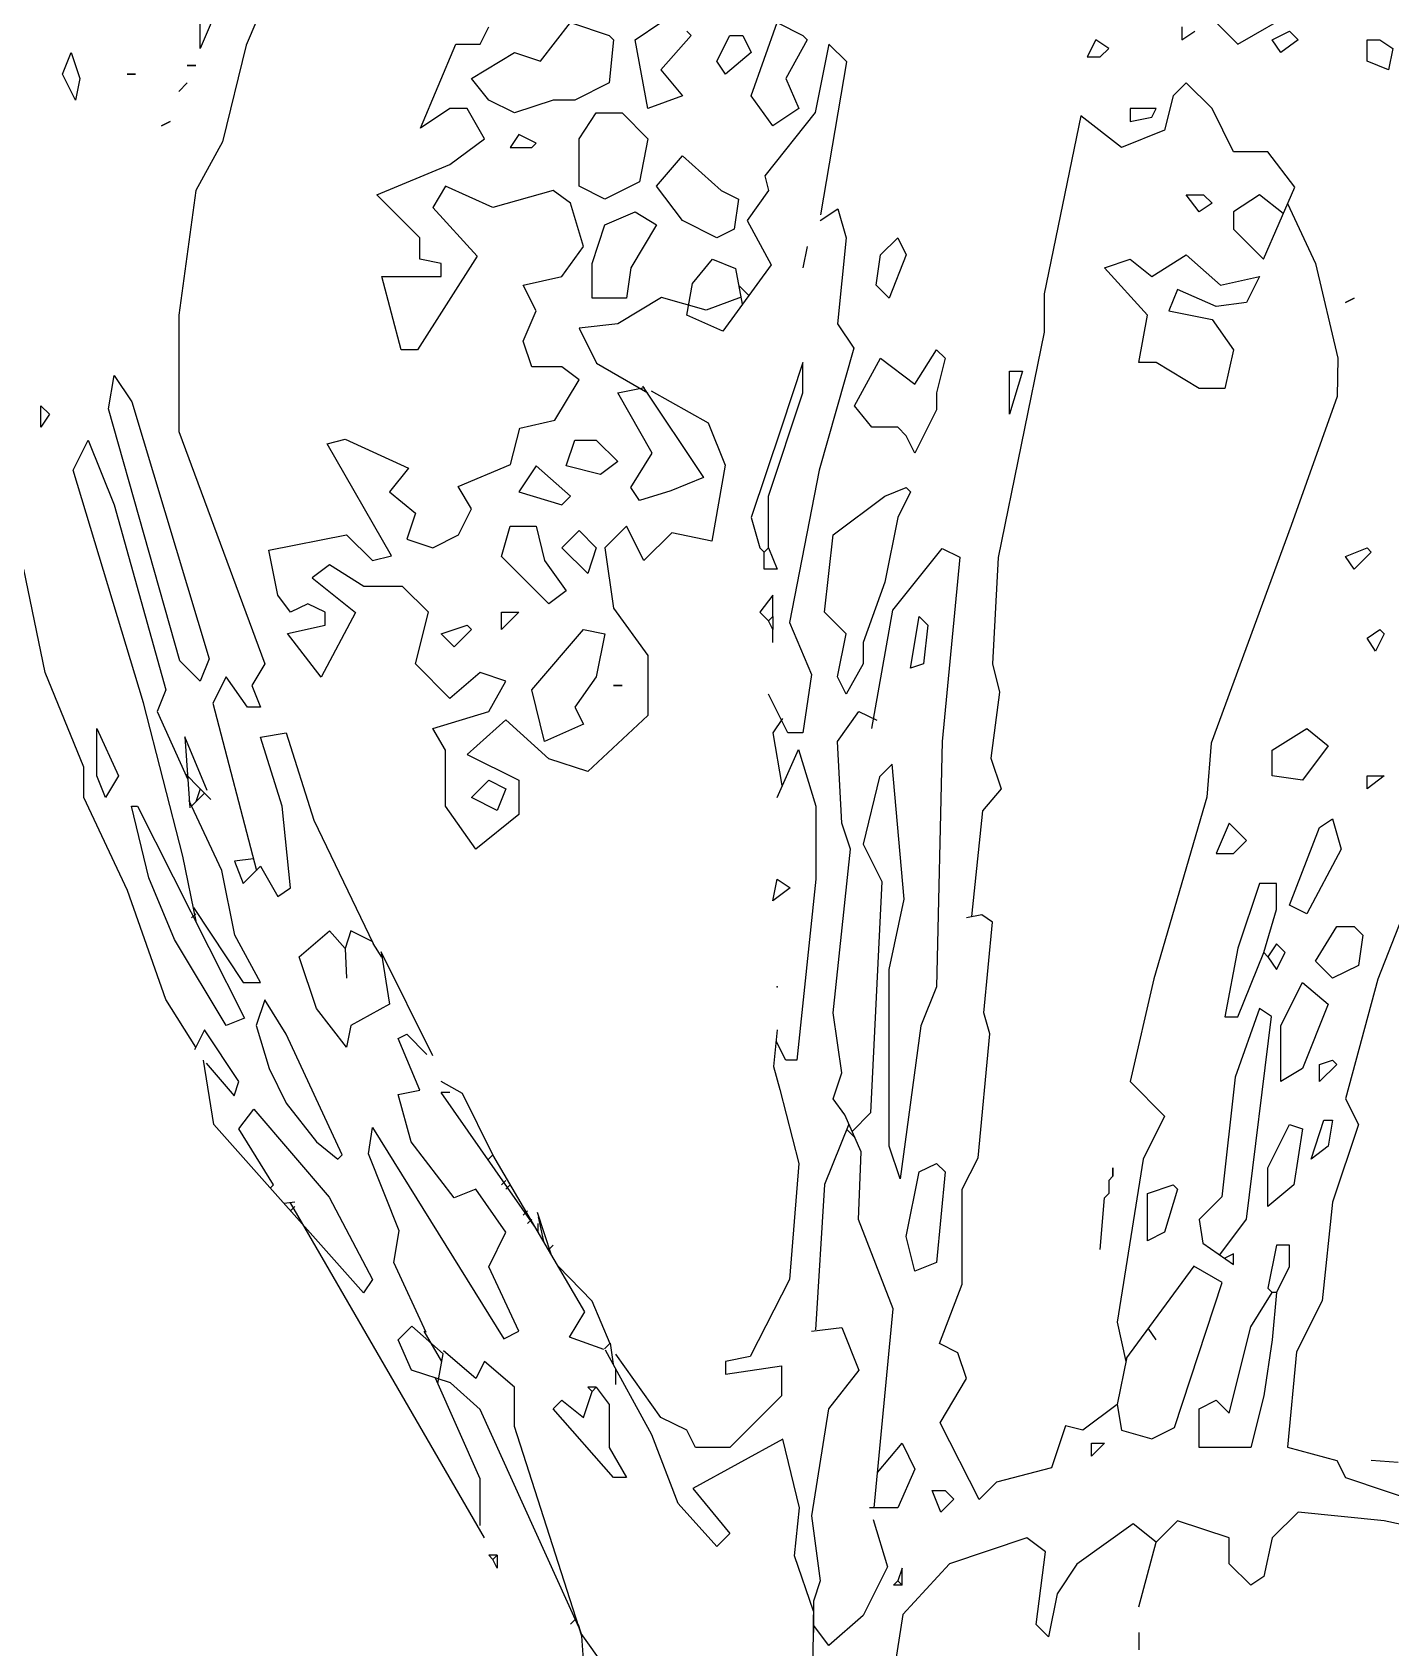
# Model space of a CAD drawing. Header units: millimetres. Extents: x 1211.91 to 1219.54, y 1029.16 to 1038.08.
# Drawn here: x 1214.969 to 1215.802, y 1033.209 to 1034.199 of the extents above; entities that cross this region are included whole.
import ezdxf

# ---------------------------------------------------------------- set-up
doc = ezdxf.new("R2010")
doc.units = ezdxf.units.MM
doc.header["$MEASUREMENT"] = 0
for name, color, linetype in [('Hojas01', 94, 'CONTINUOUS'), ('Hojas02', 62, 'CONTINUOUS'), ('Tronco', 34, 'CONTINUOUS')]:
    doc.layers.add(name, color=color, linetype=linetype)

msp = doc.modelspace()

# ---------------------------------------------------------------- linework, layer by layer
at = {"layer": 'Hojas01', "linetype": 'Continuous'}
for p, q in [((1215.24368, 1034.19226), (1215.24896, 1034.20282)), ((1215.20712, 1034.14065), (1215.2289, 1034.19226)), ((1215.2289, 1034.19226), (1215.24368, 1034.19226)), ((1215.45752, 1034.19226), (1215.44907, 1034.15029)), ((1215.2252, 1034.15266), (1215.20712, 1034.14065)), ((1215.23576, 1034.15266), (1215.2252, 1034.15266)), ((1215.24632, 1034.13418), (1215.23576, 1034.15266)), ((1215.44907, 1034.15029), (1215.41832, 1034.11135)), ((1215.2252, 1034.11834), (1215.24632, 1034.13418)), ((1215.18032, 1034.09986), (1215.2252, 1034.11834)), ((1215.41832, 1034.11135), (1215.42056, 1034.1025)), ((1215.22256, 1034.10514), (1215.21464, 1034.09194)), ((1215.2516, 1034.09194), (1215.22256, 1034.10514)), ((1215.28856, 1034.1025), (1215.2516, 1034.09194)), ((1215.29912, 1034.09458), (1215.28856, 1034.1025)), ((1215.39152, 1034.1025), (1215.40208, 1034.09722)), ((1215.42056, 1034.1025), (1215.40736, 1034.08402)), ((1215.20672, 1034.07346), (1215.18032, 1034.09986)), ((1215.21464, 1034.09194), (1215.24183, 1034.06211)), ((1215.30704, 1034.06818), (1215.29912, 1034.09458)), ((1215.40208, 1034.09722), (1215.39944, 1034.07874)), ((1215.40736, 1034.08402), (1215.42215, 1034.05696)), ((1215.20672, 1034.06026), (1215.20672, 1034.07346)), ((1215.24183, 1034.06211), (1215.2054, 1034.00482)), ((1215.29384, 1034.0497), (1215.30704, 1034.06818)), ((1215.65552, 1034.0497), (1215.67664, 1034.0629)), ((1215.67664, 1034.0629), (1215.69776, 1034.04442)), ((1215.21992, 1034.05762), (1215.20672, 1034.06026)), ((1215.21992, 1034.0497), (1215.21992, 1034.05762)), ((1215.37383, 1034.04535), (1215.38624, 1034.06026)), ((1215.38624, 1034.06026), (1215.40037, 1034.05459)), ((1215.42215, 1034.05696), (1215.39245, 1034.01618)), ((1215.40037, 1034.05459), (1215.40446, 1034.03268)), ((1215.62648, 1034.05498), (1215.64232, 1034.06026)), ((1215.65288, 1034.02594), (1215.62648, 1034.05498)), ((1215.64232, 1034.06026), (1215.65552, 1034.0497)), ((1215.19537, 1034.00482), (1215.18349, 1034.0497)), ((1215.18349, 1034.0497), (1215.21992, 1034.0497)), ((1215.27008, 1034.04442), (1215.29384, 1034.0497)), ((1215.278, 1034.02858), (1215.27008, 1034.04442)), ((1215.3704, 1034.02594), (1215.37383, 1034.04535)), ((1215.40842, 1034.03809), (1215.40235, 1034.04416)), ((1215.67136, 1034.04178), (1215.66608, 1034.02858)), ((1215.69512, 1034.03122), (1215.67136, 1034.04178)), ((1215.69776, 1034.04442), (1215.72152, 1034.0497)), ((1215.72152, 1034.0497), (1215.7136, 1034.03386)), ((1215.35483, 1034.03677), (1215.32816, 1034.02066)), ((1215.38228, 1034.02911), (1215.35483, 1034.03677)), ((1215.40367, 1034.03703), (1215.38228, 1034.02911)), ((1215.7136, 1034.03386), (1215.69512, 1034.03122)), ((1215.27008, 1034.0101), (1215.278, 1034.02858)), ((1215.39245, 1034.01618), (1215.3704, 1034.02594)), ((1215.6476, 1033.9969), (1215.65288, 1034.02594)), ((1215.66608, 1034.02858), (1215.69248, 1034.0233)), ((1215.69248, 1034.0233), (1215.70568, 1034.00482)), ((1215.32816, 1034.02066), (1215.3044, 1034.01802)), ((1215.3044, 1034.01802), (1215.31509, 1033.99664)), ((1215.2054, 1034.00482), (1215.19537, 1034.00482)), ((1215.27536, 1033.99426), (1215.27008, 1034.0101)), ((1215.70568, 1034.00482), (1215.7004, 1033.98106)), ((1215.29384, 1033.99426), (1215.27536, 1033.99426)), ((1215.3044, 1033.98634), (1215.29384, 1033.99426)), ((1215.31509, 1033.99664), (1215.34664, 1033.97842)), ((1215.65816, 1033.9969), (1215.6476, 1033.9969)), ((1215.68456, 1033.98106), (1215.65816, 1033.9969)), ((1215.28949, 1033.96153), (1215.3044, 1033.98634)), ((1215.34321, 1033.98238), (1215.3807, 1033.92642)), ((1215.32816, 1033.97842), (1215.34453, 1033.98172)), ((1215.34928, 1033.94146), (1215.32816, 1033.97842)), ((1215.34862, 1033.97961), (1215.3836, 1033.95994)), ((1215.7004, 1033.98106), (1215.68456, 1033.98106)), ((1215.26229, 1033.93434), (1215.26797, 1033.95664)), ((1215.26797, 1033.95664), (1215.28949, 1033.96153)), ((1215.3836, 1033.95994), (1215.39403, 1033.93394)), ((1215.14996, 1033.94701), (1215.16105, 1033.94991)), ((1215.1893, 1033.87837), (1215.14996, 1033.94701)), ((1215.16105, 1033.94991), (1215.19986, 1033.93222)), ((1215.23022, 1033.92087), (1215.26229, 1033.93434)), ((1215.33608, 1033.92034), (1215.34928, 1033.94146)), ((1215.39403, 1033.93394), (1215.38571, 1033.88748)), ((1215.19986, 1033.93222), (1215.18824, 1033.9177)), ((1215.3807, 1033.92642), (1215.36063, 1033.91836)), ((1215.18824, 1033.9177), (1215.20408, 1033.9045)), ((1215.2384, 1033.90714), (1215.23022, 1033.92087)), ((1215.34136, 1033.91242), (1215.33608, 1033.92034)), ((1215.36063, 1033.91836), (1215.34136, 1033.91242)), ((1215.20408, 1033.9045), (1215.1988, 1033.88866)), ((1215.23048, 1033.8913), (1215.2384, 1033.90714)), ((1215.33344, 1033.89658), (1215.32024, 1033.88338)), ((1215.344, 1033.87546), (1215.33344, 1033.89658)), ((1215.11406, 1033.8818), (1215.16184, 1033.8913)), ((1215.16184, 1033.8913), (1215.17768, 1033.87546)), ((1215.1988, 1033.88866), (1215.21464, 1033.88338)), ((1215.21464, 1033.88338), (1215.23048, 1033.8913)), ((1215.32024, 1033.88338), (1215.32552, 1033.84642)), ((1215.36116, 1033.89262), (1215.344, 1033.87546)), ((1215.38571, 1033.88748), (1215.36116, 1033.89262)), ((1215.1196, 1033.85434), (1215.11406, 1033.8818)), ((1215.17768, 1033.87546), (1215.1893, 1033.87837)), ((1215.15128, 1033.87282), (1215.14072, 1033.8649)), ((1215.14072, 1033.8649), (1215.16739, 1033.84365)), ((1215.1724, 1033.85962), (1215.15128, 1033.87282)), ((1215.12752, 1033.84378), (1215.1196, 1033.85434)), ((1215.19616, 1033.85962), (1215.1724, 1033.85962)), ((1215.212, 1033.84378), (1215.19616, 1033.85962)), ((1215.13808, 1033.84906), (1215.12752, 1033.84378)), ((1215.14864, 1033.84378), (1215.13808, 1033.84906)), ((1215.16739, 1033.84365), (1215.14627, 1033.80405)), ((1215.14864, 1033.83586), (1215.14864, 1033.84378)), ((1215.20408, 1033.8121), (1215.212, 1033.84378)), ((1215.32552, 1033.84642), (1215.34664, 1033.81738)), ((1215.12554, 1033.83072), (1215.14864, 1033.83586)), ((1215.14627, 1033.80405), (1215.12554, 1033.83072)), ((1215.34664, 1033.81738), (1215.34664, 1033.78042)), ((1215.2252, 1033.79098), (1215.20408, 1033.8121)), ((1215.24368, 1033.80682), (1215.2252, 1033.79098)), ((1215.25952, 1033.80154), (1215.24368, 1033.80682)), ((1215.24896, 1033.78306), (1215.25952, 1033.80154)), ((1215.21464, 1033.7725), (1215.24896, 1033.78306)), ((1215.25952, 1033.77778), (1215.23576, 1033.75666)), ((1215.28592, 1033.75402), (1215.25952, 1033.77778)), ((1215.34664, 1033.78042), (1215.30968, 1033.7461)), ((1215.22256, 1033.7593), (1215.21464, 1033.7725)), ((1215.22256, 1033.72498), (1215.22256, 1033.7593)), ((1215.23576, 1033.75666), (1215.26744, 1033.74082)), ((1215.30968, 1033.7461), (1215.28592, 1033.75402)), ((1215.26744, 1033.74082), (1215.26744, 1033.7197)), ((1215.24104, 1033.69858), (1215.22256, 1033.72498)), ((1215.26744, 1033.7197), (1215.24104, 1033.69858))]:
    msp.add_line(p, q, dxfattribs=at)
at = {"layer": 'Hojas02', "linetype": 'Continuous'}
for p, q in [((1215.70832, 1034.19226), (1215.74528, 1034.21338)), ((1215.28064, 1034.1817), (1215.29912, 1034.20546)), ((1215.29912, 1034.20546), (1215.32288, 1034.19754)), ((1215.33872, 1034.1949), (1215.35456, 1034.20546)), ((1215.3704, 1034.20018), (1215.37304, 1034.19754)), ((1215.41, 1034.16058), (1215.42584, 1034.20546)), ((1215.42584, 1034.20546), (1215.44168, 1034.19754)), ((1215.674, 1034.20282), (1215.674, 1034.1949)), ((1215.674, 1034.1949), (1215.68192, 1034.20018)), ((1215.69512, 1034.20546), (1215.70832, 1034.19226)), ((1215.72944, 1034.1949), (1215.74, 1034.20018)), ((1215.74, 1034.20018), (1215.74528, 1034.1949)), ((1215.32288, 1034.19754), (1215.32552, 1034.1949)), ((1215.32552, 1034.1949), (1215.32288, 1034.1685)), ((1215.34664, 1034.15266), (1215.33872, 1034.1949)), ((1215.37304, 1034.19754), (1215.35456, 1034.17642)), ((1215.38888, 1034.1817), (1215.3968, 1034.19754)), ((1215.3968, 1034.19754), (1215.40472, 1034.19754)), ((1215.40472, 1034.19754), (1215.41, 1034.18698)), ((1215.44432, 1034.1949), (1215.43112, 1034.17114)), ((1215.44168, 1034.19754), (1215.44432, 1034.1949)), ((1215.6212, 1034.1949), (1215.61592, 1034.18434)), ((1215.62912, 1034.18962), (1215.6212, 1034.1949)), ((1215.73472, 1034.18698), (1215.72944, 1034.1949)), ((1215.74528, 1034.1949), (1215.73472, 1034.18698)), ((1215.78752, 1034.1817), (1215.78752, 1034.1949)), ((1215.78752, 1034.1949), (1215.79544, 1034.1949)), ((1215.79544, 1034.1949), (1215.80336, 1034.18962)), ((1215.2384, 1034.17114), (1215.2648, 1034.18698)), ((1215.2648, 1034.18698), (1215.28064, 1034.1817)), ((1215.39416, 1034.17378), (1215.38888, 1034.1817)), ((1215.41, 1034.18698), (1215.39416, 1034.17378)), ((1215.61592, 1034.18434), (1215.62384, 1034.18434)), ((1215.62384, 1034.18434), (1215.62912, 1034.18962)), ((1215.80072, 1034.17642), (1215.78752, 1034.1817)), ((1215.80336, 1034.18962), (1215.80072, 1034.17642)), ((1215.24896, 1034.15794), (1215.2384, 1034.17114)), ((1215.35456, 1034.17642), (1215.36776, 1034.16058)), ((1215.43112, 1034.17114), (1215.43904, 1034.15266)), ((1215.32288, 1034.1685), (1215.30176, 1034.15794)), ((1215.36776, 1034.16058), (1215.34664, 1034.15266)), ((1215.4232, 1034.1421), (1215.41, 1034.16058)), ((1215.2648, 1034.15002), (1215.24896, 1034.15794)), ((1215.28856, 1034.15794), (1215.2648, 1034.15002)), ((1215.30176, 1034.15794), (1215.28856, 1034.15794)), ((1215.43904, 1034.15266), (1215.4232, 1034.1421)), ((1215.65816, 1034.15266), (1215.64232, 1034.15266)), ((1215.64232, 1034.15266), (1215.64232, 1034.14474)), ((1215.65552, 1034.14738), (1215.65816, 1034.15266)), ((1215.3044, 1034.13418), (1215.31496, 1034.15002)), ((1215.31496, 1034.15002), (1215.3308, 1034.15002)), ((1215.3308, 1034.15002), (1215.34664, 1034.13418)), ((1215.64232, 1034.14474), (1215.65552, 1034.14738)), ((1215.26744, 1034.13682), (1215.26216, 1034.1289)), ((1215.278, 1034.13154), (1215.26744, 1034.13682)), ((1215.27536, 1034.1289), (1215.278, 1034.13154)), ((1215.3044, 1034.10514), (1215.3044, 1034.13418)), ((1215.34664, 1034.13418), (1215.34136, 1034.10778)), ((1215.26216, 1034.1289), (1215.27536, 1034.1289)), ((1215.35192, 1034.10514), (1215.36776, 1034.12362)), ((1215.36776, 1034.12362), (1215.39152, 1034.1025)), ((1215.32024, 1034.09722), (1215.3044, 1034.10514)), ((1215.34136, 1034.10778), (1215.32024, 1034.09722)), ((1215.36776, 1034.08402), (1215.35192, 1034.10514)), ((1215.68456, 1034.0893), (1215.67664, 1034.09986)), ((1215.67664, 1034.09986), (1215.6872, 1034.09986)), ((1215.69248, 1034.09458), (1215.68456, 1034.0893)), ((1215.6872, 1034.09986), (1215.69248, 1034.09458)), ((1215.31232, 1034.05762), (1215.32024, 1034.08138)), ((1215.32024, 1034.08138), (1215.33872, 1034.0893)), ((1215.35192, 1034.08138), (1215.33608, 1034.05498)), ((1215.33872, 1034.0893), (1215.35192, 1034.08138)), ((1215.38888, 1034.07346), (1215.36776, 1034.08402)), ((1215.39944, 1034.07874), (1215.38888, 1034.07346)), ((1215.44432, 1034.06818), (1215.44168, 1034.05498)), ((1215.31232, 1034.0365), (1215.31232, 1034.05762)), ((1215.33608, 1034.05498), (1215.33344, 1034.0365)), ((1215.33344, 1034.0365), (1215.31232, 1034.0365)), ((1215.44168, 1033.9969), (1215.42848, 1033.9573)), ((1215.44168, 1033.97842), (1215.44168, 1033.9969)), ((1215.42056, 1033.91506), (1215.44168, 1033.97842)), ((1215.42848, 1033.9573), (1215.41, 1033.90186)), ((1215.29648, 1033.93354), (1215.30176, 1033.94938)), ((1215.30176, 1033.94938), (1215.31496, 1033.94938)), ((1215.31496, 1033.94938), (1215.32816, 1033.93618)), ((1215.278, 1033.93354), (1215.26744, 1033.9177)), ((1215.29912, 1033.91506), (1215.278, 1033.93354)), ((1215.3176, 1033.92826), (1215.29648, 1033.93354)), ((1215.32816, 1033.93618), (1215.3176, 1033.92826)), ((1215.26744, 1033.9177), (1215.29384, 1033.90978)), ((1215.29384, 1033.90978), (1215.29912, 1033.91506)), ((1215.42056, 1033.88338), (1215.42056, 1033.91506)), ((1215.25688, 1033.8781), (1215.26216, 1033.89658)), ((1215.26216, 1033.89658), (1215.278, 1033.89658)), ((1215.278, 1033.89658), (1215.28328, 1033.87546)), ((1215.29384, 1033.88338), (1215.3044, 1033.89394)), ((1215.3044, 1033.89394), (1215.31496, 1033.88338)), ((1215.41, 1033.90186), (1215.41528, 1033.88338)), ((1215.30968, 1033.86754), (1215.29384, 1033.88338)), ((1215.31496, 1033.88338), (1215.30968, 1033.86754)), ((1215.41528, 1033.88338), (1215.41792, 1033.88074)), ((1215.42056, 1033.88338), (1215.41792, 1033.88074)), ((1215.42056, 1033.88338), (1215.42584, 1033.87018)), ((1215.28592, 1033.84906), (1215.25688, 1033.8781)), ((1215.28328, 1033.87546), (1215.29648, 1033.85698)), ((1215.41792, 1033.87018), (1215.41792, 1033.88074)), ((1215.42584, 1033.87018), (1215.41792, 1033.87018)), ((1215.29648, 1033.85698), (1215.28592, 1033.84906)), ((1215.4232, 1033.85434), (1215.41528, 1033.84378)), ((1215.4232, 1033.84114), (1215.4232, 1033.85434)), ((1215.26744, 1033.84378), (1215.25688, 1033.83322)), ((1215.25688, 1033.83322), (1215.25688, 1033.84378)), ((1215.25688, 1033.84378), (1215.26744, 1033.84378)), ((1215.41528, 1033.84378), (1215.42056, 1033.8385)), ((1215.21992, 1033.83058), (1215.23576, 1033.83586)), ((1215.23576, 1033.83586), (1215.2384, 1033.83322)), ((1215.4232, 1033.84114), (1215.42056, 1033.8385)), ((1215.4232, 1033.83322), (1215.42056, 1033.8385)), ((1215.4232, 1033.84114), (1215.4232, 1033.83322)), ((1215.22784, 1033.82266), (1215.21992, 1033.83058)), ((1215.2384, 1033.83322), (1215.22784, 1033.82266)), ((1215.27536, 1033.79626), (1215.30704, 1033.83322)), ((1215.30704, 1033.83322), (1215.32024, 1033.83058)), ((1215.32024, 1033.83058), (1215.31496, 1033.80418)), ((1215.4232, 1033.8253), (1215.4232, 1033.83322)), ((1215.31496, 1033.80418), (1215.30176, 1033.7857)), ((1215.28328, 1033.76458), (1215.27536, 1033.79626)), ((1215.3308, 1033.7989), (1215.32552, 1033.7989)), ((1215.32552, 1033.7989), (1215.3308, 1033.7989)), ((1215.30176, 1033.7857), (1215.30704, 1033.77514)), ((1215.30704, 1033.77514), (1215.28328, 1033.76458)), ((1215.2384, 1033.73026), (1215.24896, 1033.74082)), ((1215.24896, 1033.74082), (1215.25952, 1033.73554)), ((1215.25952, 1033.73554), (1215.25424, 1033.72234)), ((1215.25424, 1033.72234), (1215.2384, 1033.73026))]:
    msp.add_line(p, q, dxfattribs=at)
at = {"layer": 'Tronco', "linetype": 'Continuous'}
for p, q in [((1215.11604, 1034.22896), (1215.10033, 1034.19147)), ((1215.08, 1034.2081), (1215.07208, 1034.18962)), ((1215.07208, 1034.18962), (1215.07208, 1034.20546)), ((1215.10033, 1034.19147), (1215.08581, 1034.1322)), ((1215.46848, 1034.18131), (1215.45752, 1034.19226)), ((1214.9876, 1034.17378), (1214.99288, 1034.18698)), ((1214.99288, 1034.18698), (1214.99816, 1034.17114)), ((1215.45264, 1034.08759), (1215.46848, 1034.18131)), ((1214.99552, 1034.15794), (1214.9876, 1034.17378)), ((1214.99816, 1034.17114), (1214.99552, 1034.15794)), ((1215.03248, 1034.17378), (1215.0272, 1034.17378)), ((1215.0272, 1034.17378), (1215.03248, 1034.17378)), ((1215.06944, 1034.17906), (1215.06416, 1034.17906)), ((1215.06416, 1034.17906), (1215.06944, 1034.17906)), ((1215.06416, 1034.1685), (1215.05888, 1034.16322)), ((1215.05888, 1034.16322), (1215.06416, 1034.1685)), ((1215.66872, 1034.16058), (1215.66344, 1034.13946)), ((1215.67664, 1034.1685), (1215.66872, 1034.16058)), ((1215.69248, 1034.15266), (1215.67664, 1034.1685)), ((1215.70568, 1034.12626), (1215.69248, 1034.15266)), ((1215.0536, 1034.14474), (1215.04832, 1034.1421)), ((1215.04832, 1034.1421), (1215.0536, 1034.14474)), ((1215.61196, 1034.14831), (1215.58952, 1034.03914)), ((1215.63704, 1034.1289), (1215.61196, 1034.14831)), ((1215.08581, 1034.1322), (1215.06944, 1034.1025)), ((1215.66344, 1034.13946), (1215.63704, 1034.1289)), ((1215.7268, 1034.12626), (1215.70568, 1034.12626)), ((1215.74317, 1034.10448), (1215.7268, 1034.12626)), ((1215.06944, 1034.1025), (1215.05888, 1034.02594)), ((1215.72403, 1034.0604), (1215.74317, 1034.10448)), ((1215.72152, 1034.09986), (1215.70568, 1034.0893)), ((1215.73617, 1034.08825), (1215.72152, 1034.09986)), ((1215.73881, 1034.09445), (1215.75584, 1034.05762)), ((1215.45224, 1034.08402), (1215.46307, 1034.09115)), ((1215.46307, 1034.09115), (1215.46808, 1034.07346)), ((1215.70568, 1034.0893), (1215.70568, 1034.07874)), ((1215.46808, 1034.07346), (1215.4628, 1034.02066)), ((1215.4892, 1034.0629), (1215.49976, 1034.07346)), ((1215.49976, 1034.07346), (1215.50504, 1034.0629)), ((1215.70568, 1034.07874), (1215.72403, 1034.0604)), ((1215.48656, 1034.04442), (1215.4892, 1034.0629)), ((1215.50504, 1034.0629), (1215.49448, 1034.0365)), ((1215.75584, 1034.05762), (1215.7697, 1033.99954)), ((1215.49448, 1034.0365), (1215.48656, 1034.04442)), ((1215.58952, 1034.03914), (1215.58952, 1034.01565)), ((1215.7796, 1034.0365), (1215.77432, 1034.03386)), ((1215.77432, 1034.03386), (1215.7796, 1034.0365)), ((1215.05888, 1034.02594), (1215.05888, 1033.95466)), ((1215.4628, 1034.02066), (1215.47283, 1034.00575)), ((1215.58952, 1034.01565), (1215.56141, 1033.87744)), ((1215.47283, 1034.00575), (1215.45158, 1033.93104)), ((1215.51032, 1033.9837), (1215.52352, 1034.00482)), ((1215.52352, 1034.00482), (1215.5288, 1033.99954)), ((1215.47336, 1033.9705), (1215.4892, 1033.99954)), ((1215.4892, 1033.99954), (1215.51032, 1033.9837)), ((1215.5288, 1033.99954), (1215.52352, 1033.97842)), ((1215.7697, 1033.99954), (1215.76917, 1033.97605)), ((1215.01585, 1033.96866), (1215.01928, 1033.98898)), ((1215.01928, 1033.98898), (1215.03011, 1033.97288)), ((1215.57632, 1033.99162), (1215.5684, 1033.96522)), ((1215.5684, 1033.96522), (1215.5684, 1033.99162)), ((1215.5684, 1033.99162), (1215.57632, 1033.99162)), ((1215.03011, 1033.97288), (1215.07763, 1033.81527)), ((1215.52352, 1033.97842), (1215.52352, 1033.96786)), ((1215.76917, 1033.97605), (1215.74106, 1033.89711)), ((1214.9744, 1033.9573), (1214.9744, 1033.9705)), ((1214.9744, 1033.9705), (1214.97968, 1033.96522)), ((1214.97968, 1033.96522), (1214.9744, 1033.9573)), ((1215.05967, 1033.81395), (1215.01585, 1033.96866)), ((1215.48392, 1033.9573), (1215.47336, 1033.9705)), ((1215.52352, 1033.96786), (1215.51032, 1033.94146)), ((1215.05888, 1033.95466), (1215.11168, 1033.8121)), ((1215.49976, 1033.9573), (1215.48392, 1033.9573)), ((1215.50504, 1033.95202), (1215.49976, 1033.9573)), ((1214.9942, 1033.9309), (1215.00344, 1033.94938)), ((1215.00344, 1033.94938), (1215.01928, 1033.90978)), ((1215.51032, 1033.94146), (1215.50504, 1033.95202)), ((1215.03723, 1033.78821), (1214.9942, 1033.9309)), ((1215.45158, 1033.93104), (1215.4335, 1033.83745)), ((1215.46016, 1033.8913), (1215.49184, 1033.91506)), ((1215.49184, 1033.91506), (1215.50504, 1033.92034)), ((1215.50768, 1033.9177), (1215.49976, 1033.90186)), ((1215.50504, 1033.92034), (1215.50768, 1033.9177)), ((1215.01928, 1033.90978), (1215.05096, 1033.79626)), ((1215.49976, 1033.90186), (1215.49184, 1033.86226)), ((1215.74106, 1033.89711), (1215.69195, 1033.76353)), ((1215.45488, 1033.84378), (1215.46016, 1033.8913)), ((1215.77432, 1033.8781), (1215.78752, 1033.88338)), ((1215.78752, 1033.88338), (1215.79016, 1033.88074)), ((1215.49686, 1033.8451), (1215.52695, 1033.88299)), ((1215.52695, 1033.88299), (1215.53778, 1033.87758)), ((1215.53778, 1033.87758), (1215.52709, 1033.76458)), ((1215.56141, 1033.87744), (1215.55784, 1033.8121)), ((1215.7796, 1033.87018), (1215.77432, 1033.8781)), ((1215.79016, 1033.88074), (1215.7796, 1033.87018)), ((1214.97704, 1033.80682), (1214.96384, 1033.87018)), ((1215.49184, 1033.86226), (1215.47864, 1033.8253)), ((1215.46808, 1033.83058), (1215.45488, 1033.84378)), ((1215.48392, 1033.7725), (1215.49686, 1033.8451)), ((1215.4335, 1033.83745), (1215.44683, 1033.80564)), ((1215.50768, 1033.80946), (1215.51296, 1033.84114)), ((1215.51296, 1033.84114), (1215.51824, 1033.83586)), ((1215.51824, 1033.83586), (1215.5156, 1033.8121)), ((1215.4628, 1033.80418), (1215.46808, 1033.83058)), ((1215.47864, 1033.8253), (1215.47864, 1033.8121)), ((1215.78752, 1033.82794), (1215.79544, 1033.83322)), ((1215.7928, 1033.82002), (1215.78752, 1033.82794)), ((1215.79808, 1033.83058), (1215.7928, 1033.82002)), ((1215.79544, 1033.83322), (1215.79808, 1033.83058)), ((1215.07208, 1033.80154), (1215.05967, 1033.81395)), ((1215.07763, 1033.81527), (1215.07208, 1033.80154)), ((1215.0008, 1033.74874), (1214.97704, 1033.80682)), ((1215.08792, 1033.80418), (1215.07987, 1033.78808)), ((1215.10112, 1033.7857), (1215.08792, 1033.80418)), ((1215.11168, 1033.8121), (1215.10376, 1033.7989)), ((1215.44683, 1033.80564), (1215.44168, 1033.76986)), ((1215.46808, 1033.79362), (1215.4628, 1033.80418)), ((1215.47864, 1033.8121), (1215.46808, 1033.79362)), ((1215.5156, 1033.8121), (1215.50768, 1033.80946)), ((1215.55784, 1033.8121), (1215.5622, 1033.79481)), ((1215.05096, 1033.79626), (1215.04568, 1033.78293)), ((1215.10376, 1033.7989), (1215.10904, 1033.7857)), ((1215.5622, 1033.79481), (1215.55692, 1033.75429)), ((1215.06139, 1033.69423), (1215.03723, 1033.78821)), ((1215.07987, 1033.78808), (1215.10653, 1033.68552)), ((1215.10904, 1033.7857), (1215.10112, 1033.7857)), ((1215.43244, 1033.76986), (1215.42056, 1033.79362)), ((1215.04568, 1033.78293), (1215.06443, 1033.74122)), ((1215.42914, 1033.77871), (1215.4232, 1033.76986)), ((1215.4628, 1033.76458), (1215.476, 1033.78306)), ((1215.476, 1033.78306), (1215.48696, 1033.77765)), ((1215.00872, 1033.75666), (1215.00872, 1033.7725)), ((1215.00872, 1033.7725), (1215.02192, 1033.74346)), ((1215.07631, 1033.73449), (1215.06271, 1033.76736)), ((1215.06271, 1033.76736), (1215.06561, 1033.7238)), ((1215.10904, 1033.76722), (1215.12488, 1033.76986)), ((1215.12224, 1033.72498), (1215.10904, 1033.76722)), ((1215.12488, 1033.76986), (1215.14178, 1033.71627)), ((1215.4232, 1033.76986), (1215.42861, 1033.73752)), ((1215.44168, 1033.76986), (1215.43244, 1033.76986)), ((1215.46544, 1033.71442), (1215.4628, 1033.76458)), ((1215.52709, 1033.76458), (1215.52352, 1033.6141)), ((1215.72944, 1033.7593), (1215.75056, 1033.7725)), ((1215.75056, 1033.7725), (1215.76376, 1033.76194)), ((1215.00872, 1033.74346), (1215.00872, 1033.75666)), ((1215.42584, 1033.73026), (1215.43891, 1033.75957)), ((1215.43891, 1033.75957), (1215.4496, 1033.72498)), ((1215.69195, 1033.76353), (1215.68931, 1033.7304)), ((1215.72944, 1033.74346), (1215.72944, 1033.7593)), ((1215.76376, 1033.76194), (1215.74792, 1033.74082)), ((1215.0008, 1033.73026), (1215.0008, 1033.74874)), ((1215.07208, 1033.73554), (1215.06258, 1033.74518)), ((1215.49633, 1033.75059), (1215.48867, 1033.74294)), ((1215.50372, 1033.66783), (1215.49633, 1033.75059)), ((1215.55692, 1033.75429), (1215.56312, 1033.73554)), ((1215.014, 1033.73026), (1215.00872, 1033.74346)), ((1215.02192, 1033.74346), (1215.014, 1033.73026)), ((1215.07208, 1033.73554), (1215.06944, 1033.72762)), ((1215.07855, 1033.72908), (1215.07208, 1033.73554)), ((1215.48867, 1033.74294), (1215.47851, 1033.70162)), ((1215.56312, 1033.73554), (1215.55177, 1033.72195)), ((1215.74792, 1033.74082), (1215.72944, 1033.74346)), ((1215.79808, 1033.74346), (1215.78752, 1033.73554)), ((1215.78752, 1033.73554), (1215.78752, 1033.74346)), ((1215.78752, 1033.74346), (1215.79808, 1033.74346)), ((1215.02747, 1033.67324), (1215.0008, 1033.73026)), ((1215.04067, 1033.68103), (1215.02984, 1033.72498)), ((1215.02984, 1033.72498), (1215.03354, 1033.72498)), ((1215.03354, 1033.72498), (1215.09927, 1033.59483)), ((1215.08528, 1033.68538), (1215.06522, 1033.72828)), ((1215.07472, 1033.7329), (1215.0668, 1033.72498)), ((1215.12752, 1033.67482), (1215.12224, 1033.72498)), ((1215.4496, 1033.72498), (1215.44947, 1033.6801)), ((1215.68931, 1033.7304), (1215.65684, 1033.61899)), ((1215.14178, 1033.71627), (1215.17808, 1033.64077)), ((1215.55177, 1033.72195), (1215.54491, 1033.65727)), ((1215.75848, 1033.71178), (1215.7664, 1033.71706)), ((1215.7664, 1033.71706), (1215.77168, 1033.69858)), ((1215.47072, 1033.69858), (1215.46544, 1033.71442)), ((1215.70304, 1033.71442), (1215.69512, 1033.69594)), ((1215.7136, 1033.70386), (1215.70304, 1033.71442)), ((1215.74, 1033.66426), (1215.75848, 1033.71178)), ((1215.46016, 1033.59826), (1215.47072, 1033.69858)), ((1215.47851, 1033.70162), (1215.48999, 1033.67865)), ((1215.69512, 1033.69594), (1215.70568, 1033.69594)), ((1215.70568, 1033.69594), (1215.7136, 1033.70386)), ((1215.77168, 1033.69858), (1215.75056, 1033.65898)), ((1215.82527, 1033.69832), (1215.79425, 1033.61886)), ((1215.06971, 1033.65344), (1215.06139, 1033.69423)), ((1215.0932, 1033.64578), (1215.08528, 1033.68538)), ((1215.10482, 1033.69264), (1215.09307, 1033.69119)), ((1215.09307, 1033.69119), (1215.09848, 1033.67746)), ((1215.09848, 1033.67746), (1215.10904, 1033.68802)), ((1215.10904, 1033.68802), (1215.1196, 1033.66954)), ((1215.05624, 1033.64314), (1215.04067, 1033.68103)), ((1215.4232, 1033.6669), (1215.42584, 1033.6801)), ((1215.42584, 1033.6801), (1215.43376, 1033.67482)), ((1215.44947, 1033.6801), (1215.43799, 1033.56922)), ((1215.48999, 1033.67865), (1215.48313, 1033.53675)), ((1215.72152, 1033.67746), (1215.70832, 1033.63786)), ((1215.73208, 1033.67746), (1215.72152, 1033.67746)), ((1215.73208, 1033.66162), (1215.73208, 1033.67746)), ((1215.05096, 1033.60632), (1215.02747, 1033.67324)), ((1215.1196, 1033.66954), (1215.12752, 1033.67482)), ((1215.43376, 1033.67482), (1215.4232, 1033.6669)), ((1215.49448, 1033.62466), (1215.50372, 1033.66783)), ((1215.06944, 1033.65898), (1215.0668, 1033.65634)), ((1215.06786, 1033.66281), (1215.09848, 1033.61674)), ((1215.55124, 1033.65819), (1215.542, 1033.65634)), ((1215.55784, 1033.6537), (1215.55124, 1033.65819)), ((1215.72416, 1033.63522), (1215.73208, 1033.66162)), ((1215.75056, 1033.65898), (1215.74, 1033.66426)), ((1215.10904, 1033.61674), (1215.0932, 1033.64578)), ((1215.1328, 1033.63258), (1215.15128, 1033.64842)), ((1215.15128, 1033.64842), (1215.16092, 1033.6376)), ((1215.16448, 1033.64842), (1215.16092, 1033.6376)), ((1215.17755, 1033.64182), (1215.16448, 1033.64842)), ((1215.55256, 1033.59826), (1215.55784, 1033.6537)), ((1215.75584, 1033.62994), (1215.76904, 1033.65106)), ((1215.76904, 1033.65106), (1215.7796, 1033.65106)), ((1215.7796, 1033.65106), (1215.78488, 1033.64578)), ((1215.78488, 1033.64578), (1215.78224, 1033.6273)), ((1215.08792, 1033.59034), (1215.05624, 1033.64314)), ((1215.16092, 1033.6376), (1215.16184, 1033.61938)), ((1215.18349, 1033.63232), (1215.17808, 1033.64077)), ((1215.21464, 1033.57186), (1215.18296, 1033.63562)), ((1215.18296, 1033.63562), (1215.18811, 1033.60341)), ((1215.70832, 1033.63786), (1215.7004, 1033.59562)), ((1215.73208, 1033.6405), (1215.7268, 1033.63258)), ((1215.73736, 1033.63522), (1215.73208, 1033.6405)), ((1215.14336, 1033.6009), (1215.1328, 1033.63258)), ((1215.70832, 1033.59562), (1215.72416, 1033.63522)), ((1215.7268, 1033.63258), (1215.72416, 1033.63522)), ((1215.7268, 1033.63258), (1215.73208, 1033.62466)), ((1215.73208, 1033.62466), (1215.73736, 1033.63522)), ((1215.7664, 1033.61938), (1215.75584, 1033.62994)), ((1215.78224, 1033.6273), (1215.7664, 1033.61938)), ((1215.09848, 1033.61674), (1215.10904, 1033.61674)), ((1215.49448, 1033.51642), (1215.49448, 1033.62466)), ((1215.65684, 1033.61899), (1215.64232, 1033.55602)), ((1215.73472, 1033.59034), (1215.74792, 1033.61674)), ((1215.74792, 1033.61674), (1215.76376, 1033.60354)), ((1215.79425, 1033.61886), (1215.77432, 1033.54546)), ((1215.06944, 1033.57714), (1215.05096, 1033.60632)), ((1215.11168, 1033.60618), (1215.1064, 1033.59034)), ((1215.12488, 1033.58506), (1215.11168, 1033.60618)), ((1215.52352, 1033.6141), (1215.51402, 1033.59021)), ((1215.16184, 1033.57714), (1215.14336, 1033.6009)), ((1215.18811, 1033.60341), (1215.16448, 1033.59034)), ((1215.46544, 1033.5613), (1215.46016, 1033.59826)), ((1215.55626, 1033.5852), (1215.55256, 1033.59826)), ((1215.72152, 1033.6009), (1215.70674, 1033.5588)), ((1215.7136, 1033.47168), (1215.72905, 1033.59589)), ((1215.72905, 1033.59589), (1215.72152, 1033.6009)), ((1215.76376, 1033.60354), (1215.74792, 1033.56394)), ((1215.07472, 1033.5877), (1215.06865, 1033.57556)), ((1215.09584, 1033.55602), (1215.07472, 1033.5877)), ((1215.09927, 1033.59483), (1215.08792, 1033.59034)), ((1215.1064, 1033.59034), (1215.11432, 1033.56394)), ((1215.16448, 1033.59034), (1215.16184, 1033.57714)), ((1215.42584, 1033.5877), (1215.4236, 1033.56526)), ((1215.51402, 1033.59021), (1215.50121, 1033.49636)), ((1215.7004, 1033.59562), (1215.70832, 1033.59562)), ((1215.73472, 1033.55602), (1215.73472, 1033.59034)), ((1215.1592, 1033.51114), (1215.12488, 1033.58506)), ((1215.19352, 1033.58242), (1215.1988, 1033.58506)), ((1215.20672, 1033.55074), (1215.19352, 1033.58242)), ((1215.1988, 1033.58506), (1215.21108, 1033.57266)), ((1215.43112, 1033.56922), (1215.42531, 1033.58071)), ((1215.549, 1033.50916), (1215.55626, 1033.5852)), ((1215.0804, 1033.52962), (1215.07406, 1033.56922)), ((1215.07578, 1033.56724), (1215.09294, 1033.54731)), ((1215.43799, 1033.56922), (1215.43112, 1033.56922)), ((1215.75848, 1033.56658), (1215.7664, 1033.56922)), ((1215.76904, 1033.56658), (1215.75848, 1033.55602)), ((1215.75848, 1033.55602), (1215.75848, 1033.56658)), ((1215.7664, 1033.56922), (1215.76904, 1033.56658)), ((1215.11432, 1033.56394), (1215.12488, 1033.54282)), ((1215.4236, 1033.56526), (1215.42756, 1033.55114)), ((1215.46016, 1033.54546), (1215.46544, 1033.5613)), ((1215.70674, 1033.5588), (1215.69842, 1033.4854)), ((1215.74792, 1033.56394), (1215.73472, 1033.55602)), ((1215.09294, 1033.54731), (1215.09584, 1033.55602)), ((1215.19352, 1033.5481), (1215.20672, 1033.55074)), ((1215.20144, 1033.51906), (1215.19352, 1033.5481)), ((1215.23286, 1033.54863), (1215.21992, 1033.55602)), ((1215.27708, 1033.46732), (1215.21992, 1033.54942)), ((1215.2252, 1033.54942), (1215.21992, 1033.54942)), ((1215.25147, 1033.51101), (1215.23286, 1033.54863)), ((1215.42756, 1033.55114), (1215.43904, 1033.50573)), ((1215.64232, 1033.55602), (1215.66344, 1033.5349)), ((1215.09584, 1033.52698), (1215.10495, 1033.53913)), ((1215.10495, 1033.53913), (1215.15115, 1033.48514)), ((1215.12488, 1033.54282), (1215.14336, 1033.51906)), ((1215.46729, 1033.5357), (1215.46016, 1033.54546)), ((1215.48313, 1033.53675), (1215.47178, 1033.5254)), ((1215.77432, 1033.54546), (1215.78224, 1033.52962)), ((1215.17227, 1033.4264), (1215.0804, 1033.52962)), ((1215.11696, 1033.49266), (1215.09584, 1033.52698)), ((1215.17517, 1033.51167), (1215.17781, 1033.52778)), ((1215.17781, 1033.52778), (1215.2582, 1033.39828)), ((1215.4698, 1033.52989), (1215.45488, 1033.49293)), ((1215.47732, 1033.51286), (1215.46729, 1033.5357)), ((1215.47363, 1033.52144), (1215.46848, 1033.52659)), ((1215.66344, 1033.5349), (1215.65024, 1033.50837)), ((1215.7268, 1033.50322), (1215.74, 1033.52962)), ((1215.74, 1033.52962), (1215.74792, 1033.52698)), ((1215.74792, 1033.52698), (1215.74264, 1033.49266)), ((1215.7532, 1033.5085), (1215.76112, 1033.53226)), ((1215.76112, 1033.53226), (1215.7664, 1033.53226)), ((1215.7664, 1033.53226), (1215.76376, 1033.51642)), ((1215.78224, 1033.52962), (1215.7664, 1033.48197)), ((1215.14336, 1033.51906), (1215.15656, 1033.5085)), ((1215.22784, 1033.48474), (1215.20144, 1033.51906)), ((1215.15656, 1033.5085), (1215.1592, 1033.51114)), ((1215.19405, 1033.46455), (1215.17517, 1033.51167)), ((1215.25147, 1033.51101), (1215.2487, 1033.50824)), ((1215.30783, 1033.41492), (1215.25147, 1033.51101)), ((1215.47574, 1033.47141), (1215.47732, 1033.51286)), ((1215.50121, 1033.49636), (1215.49448, 1033.51642)), ((1215.53936, 1033.49002), (1215.549, 1033.50916)), ((1215.65024, 1033.50837), (1215.6344, 1033.40845)), ((1215.76376, 1033.51642), (1215.7532, 1033.5085)), ((1215.43904, 1033.50573), (1215.43337, 1033.43458)), ((1215.50504, 1033.46098), (1215.51296, 1033.50058)), ((1215.51296, 1033.50058), (1215.52352, 1033.50586)), ((1215.52352, 1033.50586), (1215.5288, 1033.50058)), ((1215.5288, 1033.50058), (1215.52352, 1033.44514)), ((1215.63176, 1033.49794), (1215.62912, 1033.4953)), ((1215.63176, 1033.49794), (1215.63176, 1033.50322)), ((1215.63176, 1033.50322), (1215.63176, 1033.49794)), ((1215.7268, 1033.47946), (1215.7268, 1033.50322)), ((1215.11498, 1033.49068), (1215.11696, 1033.49266)), ((1215.24104, 1033.49002), (1215.22784, 1033.48474)), ((1215.25952, 1033.46362), (1215.24104, 1033.49002)), ((1215.25952, 1033.4953), (1215.25688, 1033.49266)), ((1215.26216, 1033.49266), (1215.25952, 1033.49002)), ((1215.45488, 1033.49293), (1215.44934, 1033.4037)), ((1215.53936, 1033.43181), (1215.53936, 1033.49002)), ((1215.62648, 1033.48474), (1215.62912, 1033.48738)), ((1215.62912, 1033.4953), (1215.62912, 1033.48738)), ((1215.62912, 1033.4953), (1215.62912, 1033.48738)), ((1215.65288, 1033.48738), (1215.66872, 1033.49266)), ((1215.65288, 1033.45834), (1215.65288, 1033.48738)), ((1215.67136, 1033.49002), (1215.66344, 1033.46362)), ((1215.66872, 1033.49266), (1215.67136, 1033.49002)), ((1215.74264, 1033.49266), (1215.7268, 1033.47946)), ((1215.13016, 1033.4821), (1215.12356, 1033.48118)), ((1215.24632, 1033.27618), (1215.12739, 1033.48171)), ((1215.13016, 1033.47946), (1215.12752, 1033.47682)), ((1215.15115, 1033.48514), (1215.17768, 1033.43458)), ((1215.62384, 1033.45306), (1215.62648, 1033.48474)), ((1215.69842, 1033.4854), (1215.68456, 1033.47154)), ((1215.7664, 1033.48197), (1215.75993, 1033.42165)), ((1215.27272, 1033.47682), (1215.27008, 1033.47418)), ((1215.27536, 1033.47154), (1215.27272, 1033.4689)), ((1215.28751, 1033.44963), (1215.27879, 1033.47564)), ((1215.27932, 1033.47313), (1215.28262, 1033.45795)), ((1215.27932, 1033.46362), (1215.27932, 1033.4689)), ((1215.49699, 1033.41676), (1215.47574, 1033.47141)), ((1215.68456, 1033.47154), (1215.68694, 1033.45702)), ((1215.69723, 1033.44976), (1215.7136, 1033.47168)), ((1215.19088, 1033.44514), (1215.19405, 1033.46455)), ((1215.24896, 1033.4425), (1215.25952, 1033.46362)), ((1215.51032, 1033.43986), (1215.50504, 1033.46098)), ((1215.66344, 1033.46362), (1215.65288, 1033.45834)), ((1215.28856, 1033.4557), (1215.28592, 1033.45306)), ((1215.68694, 1033.45702), (1215.70568, 1033.44382)), ((1215.70568, 1033.45042), (1215.70027, 1033.44765)), ((1215.70568, 1033.44382), (1215.70568, 1033.45042)), ((1215.73208, 1033.4557), (1215.7268, 1033.4293)), ((1215.74, 1033.4557), (1215.73208, 1033.4557)), ((1215.74, 1033.4425), (1215.74, 1033.4557)), ((1215.21068, 1033.40211), (1215.19088, 1033.44514)), ((1215.26744, 1033.4029), (1215.24896, 1033.4425)), ((1215.31232, 1033.42138), (1215.2916, 1033.44277)), ((1215.52352, 1033.44514), (1215.51032, 1033.43986)), ((1215.68139, 1033.44277), (1215.63942, 1033.38588)), ((1215.69869, 1033.43287), (1215.68139, 1033.44277)), ((1215.73208, 1033.42666), (1215.74, 1033.4425)), ((1215.17768, 1033.43458), (1215.17227, 1033.4264)), ((1215.43337, 1033.43458), (1215.40921, 1033.38746)), ((1215.52537, 1033.39538), (1215.53936, 1033.43181)), ((1215.66951, 1033.3439), (1215.69869, 1033.43287)), ((1215.7268, 1033.4293), (1215.72944, 1033.42666)), ((1215.32354, 1033.39512), (1215.31232, 1033.42138)), ((1215.71624, 1033.40554), (1215.72944, 1033.42666)), ((1215.73208, 1033.42666), (1215.72944, 1033.39762)), ((1215.73208, 1033.42666), (1215.72944, 1033.42666)), ((1215.75993, 1033.42165), (1215.74436, 1033.39036)), ((1215.29846, 1033.39921), (1215.30783, 1033.41492)), ((1215.48537, 1033.29466), (1215.49699, 1033.41676)), ((1215.6344, 1033.40845), (1215.63968, 1033.38442)), ((1215.19352, 1033.39762), (1215.20184, 1033.40594)), ((1215.20184, 1033.40594), (1215.22098, 1033.38904)), ((1215.22019, 1033.38442), (1215.20936, 1033.4029)), ((1215.2582, 1033.39828), (1215.26744, 1033.4029)), ((1215.31958, 1033.39168), (1215.29846, 1033.39921)), ((1215.44696, 1033.4029), (1215.46557, 1033.40528)), ((1215.46557, 1033.40528), (1215.476, 1033.37914)), ((1215.65816, 1033.39762), (1215.65341, 1033.40475)), ((1215.70304, 1033.35274), (1215.71624, 1033.40554)), ((1215.20157, 1033.37901), (1215.19352, 1033.39762)), ((1215.21781, 1033.37083), (1215.22098, 1033.38904)), ((1215.24104, 1033.37386), (1215.22124, 1033.39089)), ((1215.32341, 1033.39551), (1215.31998, 1033.39208)), ((1215.34902, 1033.33941), (1215.32051, 1033.39129)), ((1215.32354, 1033.39564), (1215.32526, 1033.38271)), ((1215.35456, 1033.3501), (1215.32684, 1033.38891)), ((1215.53672, 1033.3897), (1215.52537, 1033.39538)), ((1215.542, 1033.37386), (1215.53672, 1033.3897)), ((1215.72944, 1033.39762), (1215.72416, 1033.3633)), ((1215.74436, 1033.39036), (1215.73881, 1033.33189)), ((1215.2256, 1033.37122), (1215.20157, 1033.37901)), ((1215.24632, 1033.38442), (1215.24104, 1033.37386)), ((1215.2648, 1033.36858), (1215.24632, 1033.38442)), ((1215.32684, 1033.37017), (1215.32684, 1033.3798)), ((1215.40921, 1033.38746), (1215.39416, 1033.38442)), ((1215.39416, 1033.38442), (1215.39416, 1033.3765)), ((1215.39416, 1033.3765), (1215.42848, 1033.38178)), ((1215.42848, 1033.38178), (1215.42848, 1033.3633)), ((1215.476, 1033.37914), (1215.45739, 1033.35525)), ((1215.64021, 1033.38693), (1215.6344, 1033.35802)), ((1215.24368, 1033.31248), (1215.21636, 1033.37413)), ((1215.24381, 1033.35499), (1215.2256, 1033.37122)), ((1215.2648, 1033.34443), (1215.2648, 1033.36858)), ((1215.31496, 1033.36858), (1215.30968, 1033.36858)), ((1215.30968, 1033.36858), (1215.31232, 1033.36594)), ((1215.31496, 1033.36858), (1215.31232, 1033.36594)), ((1215.31496, 1033.36858), (1215.32288, 1033.35802)), ((1215.52577, 1033.3468), (1215.542, 1033.37386)), ((1215.28856, 1033.35538), (1215.29384, 1033.36066)), ((1215.29384, 1033.36066), (1215.30704, 1033.3501)), ((1215.30704, 1033.3501), (1215.31232, 1033.36594)), ((1215.42848, 1033.3633), (1215.3968, 1033.33162)), ((1215.68456, 1033.35538), (1215.69512, 1033.36066)), ((1215.69512, 1033.36066), (1215.70304, 1033.35274)), ((1215.72416, 1033.3633), (1215.71624, 1033.33162)), ((1215.30427, 1033.2214), (1215.24381, 1033.35499)), ((1215.32552, 1033.31314), (1215.28856, 1033.35538)), ((1215.32288, 1033.35802), (1215.32288, 1033.33162)), ((1215.3704, 1033.34218), (1215.35456, 1033.3501)), ((1215.45739, 1033.35525), (1215.44696, 1033.28978)), ((1215.6344, 1033.35802), (1215.61328, 1033.34218)), ((1215.6344, 1033.35802), (1215.63704, 1033.34218)), ((1215.68456, 1033.33162), (1215.68456, 1033.35538)), ((1215.30612, 1033.21586), (1215.2648, 1033.34443)), ((1215.36512, 1033.2973), (1215.34902, 1033.33941)), ((1215.37568, 1033.33162), (1215.3704, 1033.34218)), ((1215.54966, 1033.29968), (1215.52577, 1033.3468)), ((1215.60272, 1033.34482), (1215.59414, 1033.31908)), ((1215.61328, 1033.34218), (1215.60272, 1033.34482)), ((1215.63704, 1033.34218), (1215.65552, 1033.3369)), ((1215.65552, 1033.3369), (1215.66951, 1033.3439)), ((1215.32288, 1033.33162), (1215.33344, 1033.31314)), ((1215.42927, 1033.33664), (1215.37423, 1033.30641)), ((1215.3968, 1033.33162), (1215.37568, 1033.33162)), ((1215.43957, 1033.29466), (1215.42927, 1033.33664)), ((1215.48735, 1033.31631), (1215.5024, 1033.33426)), ((1215.5024, 1033.33426), (1215.51032, 1033.31842)), ((1215.62648, 1033.33426), (1215.61856, 1033.32634)), ((1215.61856, 1033.32634), (1215.61856, 1033.33426)), ((1215.61856, 1033.33426), (1215.62648, 1033.33426)), ((1215.69512, 1033.33162), (1215.68456, 1033.33162)), ((1215.70304, 1033.33162), (1215.69512, 1033.33162)), ((1215.71624, 1033.33162), (1215.70304, 1033.33162)), ((1215.73881, 1033.33189), (1215.76904, 1033.3237)), ((1215.59414, 1033.31908), (1215.56035, 1033.31037)), ((1215.76904, 1033.3237), (1215.77432, 1033.31314)), ((1215.80653, 1033.32252), (1215.79016, 1033.3237)), ((1215.24368, 1033.28371), (1215.24368, 1033.31248)), ((1215.33344, 1033.31314), (1215.32552, 1033.31314)), ((1215.51032, 1033.31842), (1215.49976, 1033.29466)), ((1215.56035, 1033.31037), (1215.54966, 1033.29968)), ((1215.77432, 1033.31314), (1215.82976, 1033.29466)), ((1215.37423, 1033.30641), (1215.3968, 1033.27882)), ((1215.52616, 1033.29202), (1215.52088, 1033.30522)), ((1215.52088, 1033.30522), (1215.5288, 1033.30522)), ((1215.53408, 1033.29994), (1215.52616, 1033.29202)), ((1215.5288, 1033.30522), (1215.53408, 1033.29994)), ((1215.38888, 1033.2709), (1215.36512, 1033.2973)), ((1215.43653, 1033.26523), (1215.43957, 1033.29466)), ((1215.44696, 1033.28978), (1215.45224, 1033.24978)), ((1215.49976, 1033.29466), (1215.48247, 1033.29466)), ((1215.74528, 1033.29202), (1215.72944, 1033.27618)), ((1215.79808, 1033.28674), (1215.74528, 1033.29202)), ((1215.48471, 1033.2874), (1215.49356, 1033.25836)), ((1215.64404, 1033.2849), (1215.60959, 1033.26008)), ((1215.65816, 1033.27354), (1215.64404, 1033.2849)), ((1215.67136, 1033.28674), (1215.65816, 1033.27354)), ((1215.70304, 1033.27618), (1215.67136, 1033.28674)), ((1215.86936, 1033.2709), (1215.79808, 1033.28674)), ((1215.3968, 1033.27882), (1215.38888, 1033.2709)), ((1215.57896, 1033.27618), (1215.53144, 1033.26034)), ((1215.59045, 1033.2676), (1215.57896, 1033.27618)), ((1215.6476, 1033.23394), (1215.65816, 1033.27354)), ((1215.70304, 1033.26034), (1215.70304, 1033.27618)), ((1215.72944, 1033.27618), (1215.72416, 1033.25242)), ((1215.25424, 1033.26562), (1215.24896, 1033.26562)), ((1215.24896, 1033.26562), (1215.2516, 1033.26298)), ((1215.25424, 1033.26562), (1215.2516, 1033.26298)), ((1215.25424, 1033.2577), (1215.2516, 1033.26298)), ((1215.25424, 1033.26562), (1215.25424, 1033.2577)), ((1215.44815, 1033.2313), (1215.43653, 1033.26523)), ((1215.53144, 1033.26034), (1215.50293, 1033.22919)), ((1215.58464, 1033.22299), (1215.59045, 1033.2676)), ((1215.60959, 1033.26008), (1215.59744, 1033.24186)), ((1215.71624, 1033.24714), (1215.70304, 1033.26034)), ((1215.45224, 1033.24978), (1215.44815, 1033.23738)), ((1215.49356, 1033.25836), (1215.47864, 1033.22866)), ((1215.49712, 1033.24714), (1215.49976, 1033.24978)), ((1215.5024, 1033.2577), (1215.49976, 1033.24978)), ((1215.5024, 1033.24714), (1215.49976, 1033.24978)), ((1215.5024, 1033.24714), (1215.5024, 1033.2577)), ((1215.72416, 1033.25242), (1215.71624, 1033.24714)), ((1215.5024, 1033.24714), (1215.49712, 1033.24714)), ((1215.59744, 1033.24186), (1215.59216, 1033.21546)), ((1215.44815, 1033.23738), (1215.44696, 1033.12834)), ((1215.44815, 1033.23394), (1215.44815, 1033.2181)), ((1215.30176, 1033.22602), (1215.29912, 1033.22338)), ((1215.30374, 1033.22312), (1215.30599, 1033.21599)), ((1215.45752, 1033.21018), (1215.44815, 1033.22272)), ((1215.47864, 1033.22866), (1215.45752, 1033.21018)), ((1215.50293, 1033.22919), (1215.49197, 1033.15963)), ((1215.59216, 1033.21546), (1215.58464, 1033.22299)), ((1215.30546, 1033.21758), (1215.32024, 1033.19698)), ((1215.30995, 1033.16293), (1215.30612, 1033.21586)), ((1215.6476, 1033.2181), (1215.6476, 1033.20754))]:
    msp.add_line(p, q, dxfattribs=at)
msp.add_point((1215.42584, 1033.6141), dxfattribs=at)

doc.saveas('drawing.dxf')
